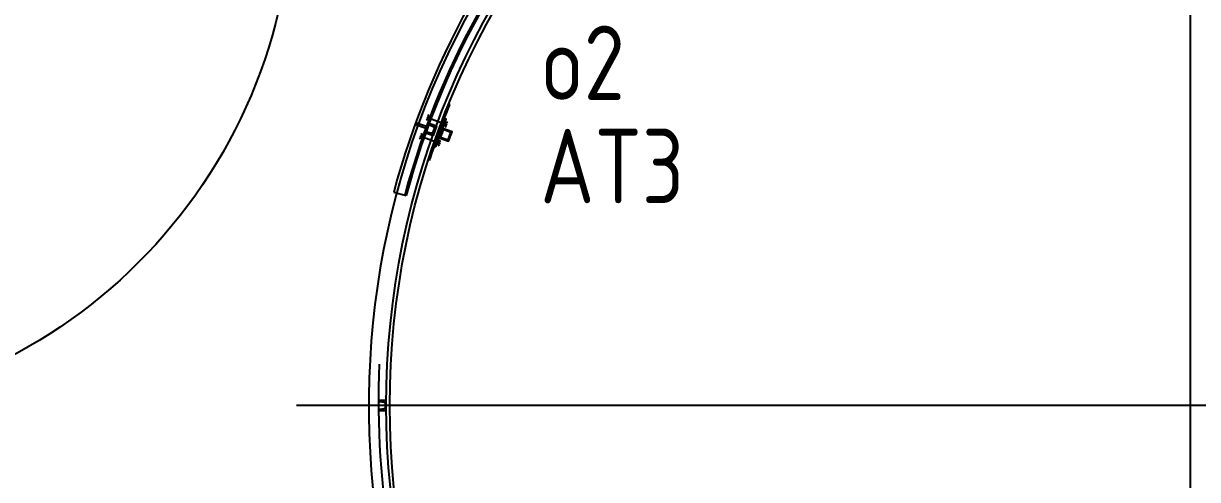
# Model space of a CAD drawing. Header units: millimetres. Extents: x -139278 to 641613, y -260926 to 217780.
# Drawn here: x 139487 to 145400, y -81002 to -78704 of the extents above; entities that cross this region are included whole.
import ezdxf
from ezdxf.enums import TextEntityAlignment as Align

# ---------------------------------------------------------------- set-up
doc = ezdxf.new("R2010")
doc.units = ezdxf.units.MM
doc.layers.add('70_T-Mobile', color=220, linetype='Continuous', lineweight=25)
doc.styles.add('ISOCP', font='ISOCP', dxfattribs={"width": 0.9})

msp = doc.modelspace()

# ---------------------------------------------------------------- linework, layer by layer
at = {"ltscale": 6}
for p, q in [((145362.127, -76128.968), (145362.127, -85128.968)), ((149862.127, -80628.968), (140862.127, -80628.968))]:
    msp.add_line(p, q, dxfattribs=at)
for p, q in [((141633.395, -79111.995), (141628.763, -79110.111)), ((141531.458, -79181.525), (141524.721, -79163.027)), ((141512.378, -79233.095), (141458.346, -79213.428)), ((141515.798, -79223.698), (141461.766, -79204.032)), ((141531.458, -79181.525), (141514.411, -79191.372)), ((141517.361, -79176.397), (141620.636, -79213.961)), ((141528.991, -79188.076), (141536.039, -79190.64)), ((141533.937, -79174.978), (141540.986, -79177.542)), ((141589.609, -79210.125), (141604.147, -79215.412)), ((141594.558, -79197.027), (141608.932, -79202.256)), ((141606.538, -79208.834), (141623.586, -79198.987)), ((141606.538, -79208.834), (141613.276, -79227.332)), ((141497.276, -79275.472), (141480.226, -79285.315)), ((141483.179, -79270.341), (141586.446, -79307.927)), ((141497.276, -79275.472), (141490.542, -79256.972)), ((141494.967, -79282.081), (141502.016, -79284.646)), ((141499.595, -79268.867), (141506.643, -79271.432)), ((141560.209, -79290.928), (141574.745, -79296.219)), ((141555.584, -79304.143), (141569.957, -79309.375)), ((141572.35, -79302.797), (141589.399, -79292.953)), ((141572.35, -79302.797), (141579.083, -79321.296)), ((141530.661, -79394.253), (141525.902, -79392.72)), ((141351.12, -79554.222), (141413.905, -79571.045))]:
    msp.add_line(p, q)
at = {"ltscale": 10}
msp.add_line((149862.127, -80628.968), (140862.127, -80628.968), dxfattribs=at)
for points in [[(141530.623, -79207.81), (141529.974, -79209.594, 0.37930912), (141531.679, -79213.912), (141553.093, -79224.556, -0.37930912), (141556.503, -79233.192), (141549.663, -79251.986, -0.37930912), (141541.499, -79256.41), (141518.253, -79250.798, 0.37930912), (141514.172, -79253.01), (141513.522, -79254.795), (141549.231, -79267.791), (141566.332, -79220.807)], [(141513.522, -79254.795), (141514.172, -79253.01, -0.37930912), (141518.253, -79250.798), (141541.499, -79256.41, 0.37930912), (141549.663, -79251.986), (141556.503, -79233.192, 0.37930912), (141553.093, -79224.556), (141531.679, -79213.912, -0.37930912), (141529.974, -79209.594), (141530.623, -79207.81), (141566.332, -79220.807), (141549.231, -79267.791)], [(141275.627, -80603.968), (141275.627, -80605.866, 0.37930912), (141278.706, -80609.341), (141302.469, -80612.018, -0.37930912), (141308.627, -80618.968), (141308.627, -80638.968, -0.37930912), (141302.469, -80645.917), (141278.706, -80648.594, 0.37930912), (141275.627, -80652.069), (141275.627, -80653.968), (141313.627, -80653.968), (141313.627, -80603.968)]]:
    msp.add_lwpolyline(points, format="xyb", close=True)
for points in [[(141563.8, -79326.289), (141615.103, -79185.335), (141605.706, -79181.915), (141554.403, -79322.869)], [(141598.002, -79232.32), (141580.901, -79279.305), (141627.886, -79296.406), (141644.987, -79249.421)], [(141600.991, -79238.729), (141587.31, -79276.316), (141624.898, -79289.997), (141638.578, -79252.409)]]:
    msp.add_lwpolyline(points, close=True)
for centre, radius in [((138191.192, -78035.068), 2650), ((145362.127, -80628.968), 4048.5), ((145362.127, -80628.968), 4030.5)]:
    msp.add_circle(centre, radius)
for radius, start, end in [(4152.5, 135, 165), (4095, 135, 165), (4087.5, 135, 165), (4030.5, 157.8618674, 162.1381326), (4025.5, 157.8618674, 162.1381326)]:
    msp.add_arc((145362.127, -80628.968), radius, start, end)
at = {"ltscale": 4}
msp.add_arc((145362.127, -80628.968), 4136.576, 141.1603809, 309.4979633, dxfattribs=at)
at = {"layer": '70_T-Mobile'}
msp.add_arc((145480.344, -80607.666), 4206, 177.4408896, 202.7752869, dxfattribs=at)

# ---------------------------------------------------------------- texts
at = {"style": 'ISOCP', "width": 0.9}
for s, p in [('o2', (142089.718, -79202.108)), ('AT3', (142089.718, -79722.104))]:
    msp.add_text(s, height=375, dxfattribs=at).set_placement(p, align=Align.BOTTOM_LEFT)

doc.saveas('drawing.dxf')
